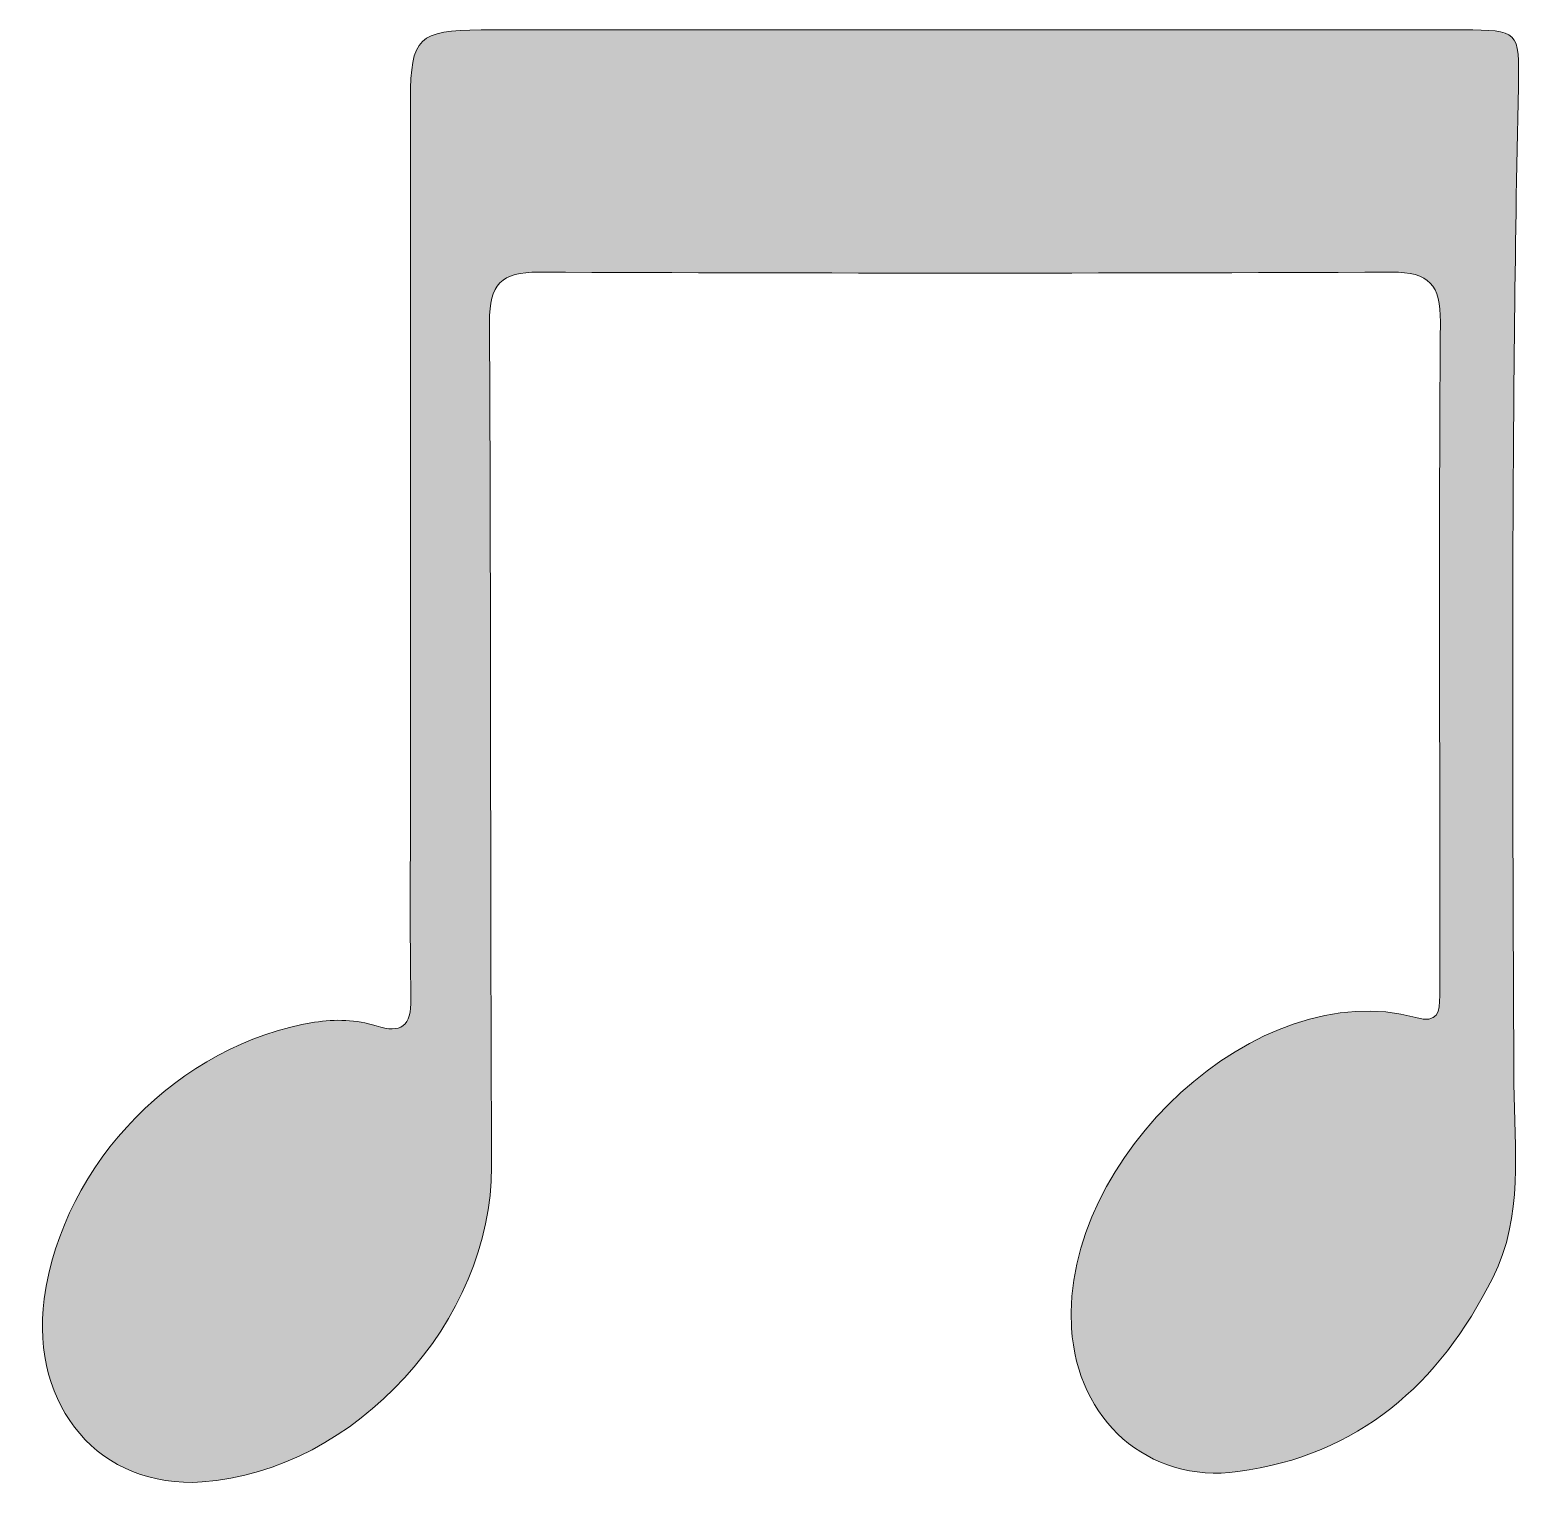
# Model space of a CAD drawing. Header units: inches. Extents: x 34.4 to 65.5, y -65.4 to -35.
import ezdxf

# ---------------------------------------------------------------- set-up
doc = ezdxf.new("R2010")
doc.units = ezdxf.units.IN
doc.header["$MEASUREMENT"] = 0
doc.layers.add('Layer 1', color=7, linetype='Continuous')

msp = doc.modelspace()

# ---------------------------------------------------------------- hatches: boundary and pattern name
at = {"layer": 'Layer 1', "true_color": 0x231f20}
h = msp.add_hatch(color=250, dxfattribs=at)
edge = h.paths.add_edge_path()
edge.add_spline(control_points=[(54.043, -34.956), (57.452, -34.956), (60.861, -34.955), (64.27, -34.957), (65.423, -34.958), (65.453, -34.961), (65.426, -36.144), (65.274, -43.067), (65.3, -49.992), (65.333, -56.916), (65.34, -58.293), (65.545, -59.661), (64.89, -60.963), (63.776, -63.18), (62.107, -64.658), (59.582, -64.998), (57.702, -65.253), (56.235, -63.911), (56.117, -62.01), (55.898, -58.459), (60.015, -54.627), (63.287, -55.535), (63.751, -55.664), (63.789, -55.425), (63.787, -55.08), (63.784, -54.214), (63.788, -53.348), (63.788, -52.483), (63.788, -48.668), (63.77, -44.853), (63.801, -41.039), (63.807, -40.27), (63.572, -40), (62.785, -40.004), (56.862, -40.029), (50.94, -40.029), (45.017, -40.004), (44.238, -40.001), (43.988, -40.262), (43.992, -41.036), (44.024, -46.906), (44.007, -52.777), (44.036, -58.647), (44.051, -61.844), (41.194, -64.989), (38.008, -65.213), (35.891, -65.363), (34.418, -63.653), (34.719, -61.397), (35.096, -58.572), (37.535, -56.078), (40.349, -55.634), (40.784, -55.566), (41.213, -55.58), (41.633, -55.711), (42.154, -55.874), (42.365, -55.72), (42.355, -55.144), (42.329, -53.494), (42.349, -51.843), (42.349, -50.192), (42.348, -45.593), (42.346, -40.994), (42.347, -36.395), (42.348, -35.121), (42.515, -34.958), (43.817, -34.957), (47.226, -34.955), (50.634, -34.956), (54.043, -34.956)], knot_values=[0, 0, 0, 0, 1, 1, 1, 2, 2, 2, 3, 3, 3, 4, 4, 4, 5, 5, 5, 6, 6, 6, 7, 7, 7, 8, 8, 8, 9, 9, 9, 10, 10, 10, 11, 11, 11, 12, 12, 12, 13, 13, 13, 14, 14, 14, 15, 15, 15, 16, 16, 16, 17, 17, 17, 18, 18, 18, 19, 19, 19, 20, 20, 20, 21, 21, 21, 22, 22, 22, 23, 23, 23, 23], degree=3, periodic=1)

# ---------------------------------------------------------------- linework, layer by layer
at = {"layer": 'Layer 1', "lineweight": 0}
msp.add_open_spline([(54.043, -34.956), (57.452, -34.956), (60.861, -34.955), (64.27, -34.957), (65.423, -34.958), (65.453, -34.961), (65.426, -36.144), (65.274, -43.067), (65.3, -49.992), (65.333, -56.916), (65.34, -58.293), (65.545, -59.661), (64.89, -60.963), (63.776, -63.18), (62.107, -64.658), (59.582, -64.998), (57.702, -65.253), (56.235, -63.911), (56.117, -62.01), (55.898, -58.459), (60.015, -54.627), (63.287, -55.535), (63.751, -55.664), (63.789, -55.425), (63.787, -55.08), (63.784, -54.214), (63.788, -53.348), (63.788, -52.483), (63.788, -48.668), (63.77, -44.853), (63.801, -41.039), (63.807, -40.27), (63.572, -40), (62.785, -40.004), (56.862, -40.029), (50.94, -40.029), (45.017, -40.004), (44.238, -40.001), (43.988, -40.262), (43.992, -41.036), (44.024, -46.906), (44.007, -52.777), (44.036, -58.647), (44.051, -61.844), (41.194, -64.989), (38.008, -65.213), (35.891, -65.363), (34.418, -63.653), (34.719, -61.397), (35.096, -58.572), (37.535, -56.078), (40.349, -55.634), (40.784, -55.566), (41.213, -55.58), (41.633, -55.711), (42.154, -55.874), (42.365, -55.72), (42.355, -55.144), (42.329, -53.494), (42.349, -51.843), (42.349, -50.192), (42.348, -45.593), (42.346, -40.994), (42.347, -36.395), (42.348, -35.121), (42.515, -34.958), (43.817, -34.957), (47.226, -34.955), (50.634, -34.956), (54.043, -34.956)], degree=3, knots=[0, 0, 0, 0, 1, 1, 1, 2, 2, 2, 3, 3, 3, 4, 4, 4, 5, 5, 5, 6, 6, 6, 7, 7, 7, 8, 8, 8, 9, 9, 9, 10, 10, 10, 11, 11, 11, 12, 12, 12, 13, 13, 13, 14, 14, 14, 15, 15, 15, 16, 16, 16, 17, 17, 17, 18, 18, 18, 19, 19, 19, 20, 20, 20, 21, 21, 21, 22, 22, 22, 23, 23, 23, 23], dxfattribs=at)

doc.saveas('drawing.dxf')
